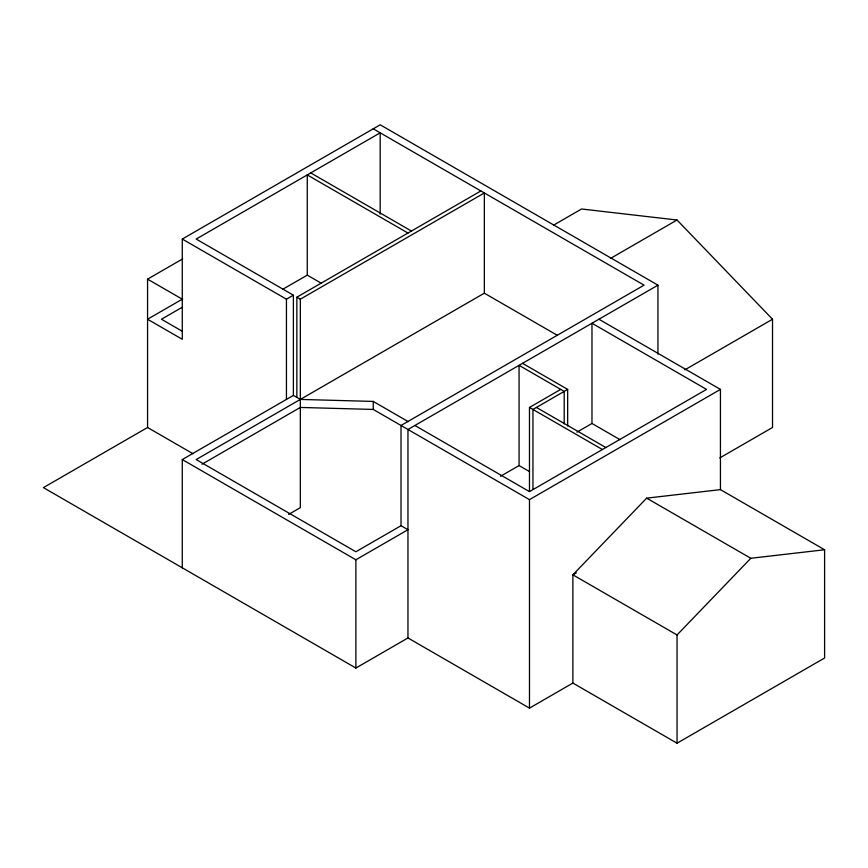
<?xml version="1.0" encoding="UTF-8"?>
<svg xmlns="http://www.w3.org/2000/svg" width="868" height="868" viewBox="0 0 868 868"><rect width="100%" height="100%" fill="white"/><g stroke="black" fill="none" stroke-linecap="round" stroke-linejoin="round"><path stroke-width="1.3" d="M646.66 498.145L572.88 574.822L572.88 683.062L677.04 743.203L824.6 658.009L824.6 549.759L720.44 489.628L646.66 498.145L750.82 558.276L824.6 549.759M677.04 743.203L677.04 634.953L750.82 558.276M182.692 298.961L147.56 319.24L182.28 339.29L182.28 239.058L380.184 124.797L657.944 285.16L657.944 354.242M572.88 683.062L529.48 708.125L407.96 637.958L355.88 668.034L43.4 487.621L147.56 427.49L147.56 279.149L182.692 258.87M182.464 307.109L161.448 319.24L182.28 331.272M282.708 289.315L307.272 275.145L321.323 283.25M182.28 239.058L286.44 299.189L293.384 295.185L293.384 395.417L182.28 459.563L182.28 567.802M296.856 397.414L296.856 297.192L480.872 190.949M296.856 297.192L300.328 299.189L484.344 192.956L484.344 293.178L196.168 459.563L355.88 551.766L401.016 525.704L407.96 529.719L355.88 559.784L182.28 459.563M553.502 225.192L581.56 208.993L677.04 220.016L772.52 319.24L772.52 427.49L719.735 457.957M202.016 464.196L300.328 407.439L373.24 409.446L529.48 499.642L720.44 389.396L720.44 489.628M610.399 258.49L677.04 220.016M657.944 285.16L407.96 429.486L407.96 637.958M288.621 514.42L300.328 507.671L300.328 299.189M529.48 491.418L529.48 407.439L560.728 389.396M567.672 425.971L567.672 389.396L532.952 409.446L532.952 489.357M500.543 476.261L519.064 465.574L529.48 471.584M576.927 432.166L591.976 423.476L620.034 439.675M684.83 369.866L772.52 319.24M576.352 572.815L572.88 574.822L677.04 634.953M408.296 421.664L373.24 401.428L300.328 399.421L293.384 395.417M373.24 128.811L644.056 285.16L401.016 425.483L401.016 525.704M598.92 319.24L720.44 389.396M310.744 172.906L411.432 231.04M407.96 233.047L307.272 174.913L307.272 275.145M484.344 293.178L557.158 335.222M522.536 363.334L567.672 389.396M536.424 407.439L605.864 447.53M529.48 407.439L602.392 449.537M293.384 295.185L196.168 239.058L380.184 132.815L380.184 214.081M414.904 425.483L529.48 491.624L706.552 389.396L591.976 323.243L591.976 423.476M147.56 279.149L182.28 299.189M147.56 427.49L193.076 453.769M564.2 423.909L564.2 391.403L519.064 365.341L519.064 465.574M529.48 499.642L529.48 708.125M373.24 401.428L373.24 409.446M355.88 559.784L355.88 668.034M286.44 299.189L286.44 399.421"/></g></svg>
